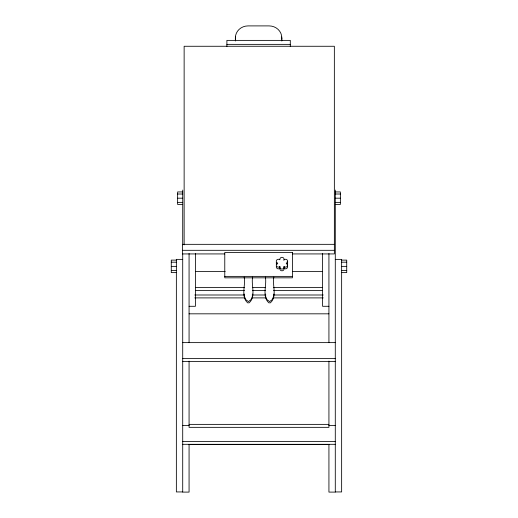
<?xml version="1.0" encoding="UTF-8"?>
<svg xmlns="http://www.w3.org/2000/svg" width="518" height="518" viewBox="0 0 518 518"><rect width="100%" height="100%" fill="white"/><g stroke="black" fill="none" stroke-linecap="round" stroke-linejoin="round"><path stroke-width="0.78" d="M252.642 294.03L252.214 297.073L250.99 299.657L248.407 301.599L245.823 299.657L244.6 297.073L244.166 294.03M273.834 294.03L273.4 297.073L272.177 299.657L269.593 301.599L267.01 299.657L265.786 297.073L265.358 294.03M279.966 266.459L279.895 266.699A2.117 1.994 0 0 0 281.973 269.075A2.117 1.994 0 0 0 284.052 266.699L284.155 266.64A2.117 1.994 0 0 0 287.386 266.135A2.117 1.994 0 0 0 286.234 263.254L286.234 263.144A2.117 1.994 0 0 0 287.386 260.263A2.117 1.994 0 0 0 284.155 259.764L284.052 259.706A2.117 1.994 0 0 0 281.973 257.329A2.117 1.994 0 0 0 279.895 259.706L279.791 259.764A2.117 1.994 0 0 0 276.554 260.263A2.117 1.994 0 0 0 277.713 263.144L277.713 263.254A2.117 1.994 0 0 0 276.554 266.135A2.117 1.994 0 0 0 279.791 266.64L279.895 268.434A2.117 1.994 0 0 0 281.973 270.81A2.117 1.994 0 0 0 284.052 268.434L283.974 266.459M279.966 268.195L279.791 268.376A2.117 1.994 0 0 1 276.347 266.362M226.89 44.36L290.3 44.36M182.712 191.938L177.635 191.938L177.635 204.442L182.712 204.442M335.288 191.938L340.365 191.938L340.365 204.442L335.288 204.442M177.635 194.01L182.712 194.01M335.288 194.01L340.365 194.01M177.635 198.187L182.712 198.187M335.288 198.187L340.365 198.187M177.635 202.37L182.712 202.37M335.288 202.37L340.365 202.37M334.363 244.334L182.388 244.334L182.388 253.93L224.773 253.93M182.388 250.311L334.363 250.311M292.417 253.93L334.363 253.93L334.35 46.27L184.136 46.27L184.136 244.865M182.712 259.369L176.36 259.369L176.36 491.938L182.712 491.938M335.288 259.369L341.64 259.369L341.64 491.938L335.288 491.938M176.36 260.114L171.277 260.114L171.277 272.617L176.36 272.617M341.64 260.114L346.723 260.114L346.723 272.617L341.64 272.617M171.277 262.186L176.36 262.186M341.64 262.186L346.723 262.186M171.277 266.369L176.36 266.369M341.64 266.369L346.723 266.369M171.277 270.545L176.36 270.545M341.64 270.545L346.723 270.545M195.428 271.568L225.201 271.568M292.799 271.568L322.572 271.568M224.773 276.379L292.417 276.379M195.428 287.496L244.515 287.496M252.564 287.496L265.436 287.496M273.485 287.496L322.572 287.496M195.428 290.397L244.515 290.397M252.564 290.397L265.436 290.397M273.485 290.397L322.572 290.397M194.729 294.995L244.043 294.995M252.13 294.995L265.87 294.995M273.957 294.995L323.271 294.995M194.729 297.895L244.852 297.895M252.13 297.895L265.87 297.895M273.148 297.895L323.271 297.895M189.07 306.293L195.428 306.293L195.428 253.522M328.93 306.293L322.572 306.293L322.572 253.522M189.07 313.824L328.93 313.824M182.712 342.625L335.288 342.625M182.712 358.553L335.288 358.553M182.712 361.454L335.288 361.454M189.07 424.371L328.93 424.371M182.712 425.485L189.174 425.485M328.826 425.485L335.288 425.485M182.712 441.414L335.288 441.414M182.712 444.315L335.288 444.315M189.07 444.476L328.93 444.476M283.974 268.195L284.155 268.376A2.117 1.994 0 0 0 287.231 265.669M335.288 190.067L335.288 492.1L328.93 492.1L328.93 444.399M328.93 253.522L328.93 342.573M328.93 361.124L328.93 427.344L189.07 427.344L189.07 361.124M290.3 46.536L290.3 40.378L226.89 40.378L226.89 46.536M281.824 41.032L281.824 37.846A12.717 11.946 0 0 0 269.107 25.9L248.083 25.9A12.717 11.946 0 0 0 235.366 37.846L235.366 41.032M273.834 277.052C272.105 285.165 277.493 296.49 270.344 302.836L268.848 302.836C261.7 296.49 267.081 285.165 265.358 277.052M252.642 277.052C250.919 285.165 256.3 296.49 249.152 302.836L247.656 302.836C240.507 296.49 245.895 285.165 244.166 277.052M189.07 253.522L189.07 342.573M189.07 444.399L189.07 492.1L182.712 492.1L182.712 253.593M182.712 190.067L182.712 244.774M283.734 259.952A2.117 1.994 0 0 1 283.929 260.295M276.994 264.491A2.117 1.994 0 0 1 276.385 262.354M287.14 261.687A2.117 1.994 0 0 1 286.946 264.491M281.578 36.966A12.717 11.946 0 0 1 281.824 39.297M235.366 39.297A12.717 11.946 0 0 1 235.612 36.966M292.417 252.48L224.773 252.48L224.773 277.829L292.417 277.829L292.417 252.48"/></g></svg>
